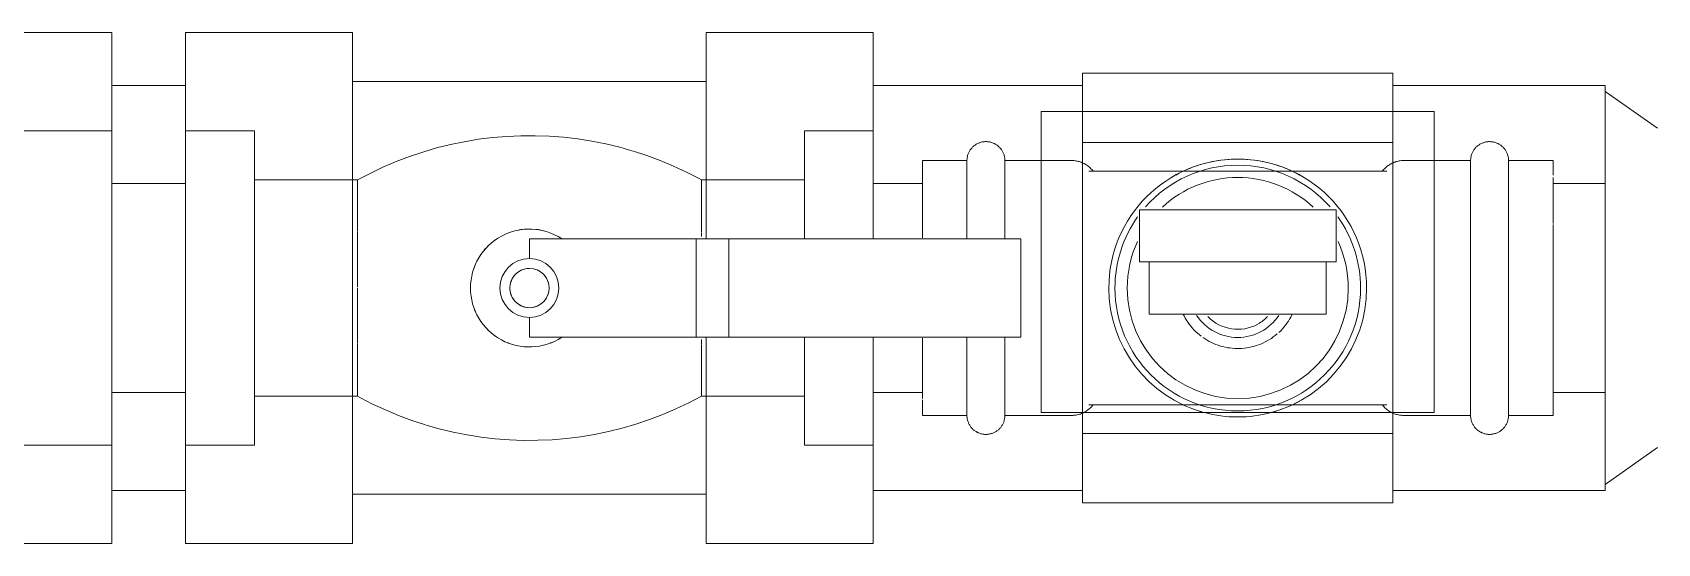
# Model space of a CAD drawing. Header units: inches. Extents: x -3299 to -2250, y -94 to 482.
# Drawn here: x -2432.06 to -2415.52, y 282.74 to 287.94 of the extents above; entities that cross this region are included whole.
import ezdxf

# ---------------------------------------------------------------- set-up
doc = ezdxf.new("R2010")
doc.units = ezdxf.units.IN
doc.header["$MEASUREMENT"] = 0
doc.layers.add('P-PIPE', color=3, linetype='Continuous', lineweight=9)

# ---------------------------------------------------------------- blocks, each defined once
blk = doc.blocks.new('Ball Valve - 2-6 Inch - 2_-V11-Copy of ROOF LEVEL')
at = {"layer": 'P-PIPE'}
for p, q in [((-2.8, 1.6), (-3.5, 1.6)), ((-3.5, -1.6), (-3.5, 1.6)), ((-3.5, 1.6), (-3.5, 1.068)), ((-2.8, 1.6), (-2.8, -1.6)), ((3.5, 1.6), (2.8, 1.6)), ((2.8, 0.503), (2.8, 1.6)), ((3.5, 1.068), (3.5, 1.6)), ((3.5, 1.6), (3.5, 0.503)), ((-1.75, 1.1), (-2.8, 1.1)), ((-1.75, 1.09), (-1.75, 1.1)), ((-1.75, 0.579), (-1.75, 1.088)), ((2.8, 1.1), (1.75, 1.1)), ((1.75, 1.088), (1.75, 1.1)), ((1.75, 0.572), (1.75, 1.084)), ((-1.75, 0.008), (-1.75, 0.572)), ((0, 0.3), (0, 0.5)), ((0, 0.5), (1.698, 0.5)), ((1.698, 0.5), (2.028, 0.5)), ((1.698, -0.5), (1.698, 0.5)), ((1.75, 0.525), (1.75, 0.564)), ((2.028, 0.5), (5, 0.5)), ((2.028, -0.5), (2.028, 0.5)), ((5, 0.5), (5, -0.5)), ((-1.75, -0.564), (-1.75, 0)), ((0, -0.5), (0, -0.3)), ((-1.75, -1.084), (-1.75, -0.572)), ((1.698, -0.5), (0, -0.5)), ((2.028, -0.5), (1.698, -0.5)), ((1.75, -0.572), (1.75, -0.525)), ((1.75, -1.088), (1.75, -0.579)), ((5, -0.5), (2.028, -0.5)), ((2.8, -1.6), (2.8, -0.503)), ((3.5, -0.503), (3.5, -1.6)), ((-3.5, -1.068), (-3.5, -1.6)), ((-2.8, -1.1), (-1.75, -1.1)), ((-1.75, -1.1), (-1.75, -1.088)), ((1.75, -1.1), (1.75, -1.09)), ((1.75, -1.1), (2.8, -1.1)), ((3.5, -1.6), (3.5, -1.068)), ((-3.5, -1.6), (-2.8, -1.6)), ((2.8, -1.6), (3.5, -1.6))]:
    blk.add_line(p, q, dxfattribs=at)
at = {"layer": 'P-PIPE', "flags": 128}
for points in [[(-1.75, 1.1), (-1.622, 1.167), (-1.491, 1.23), (-1.357, 1.287), (-1.222, 1.338), (-1.084, 1.384), (-0.945, 1.425), (-0.805, 1.46), (-0.663, 1.489), (-0.519, 1.513), (-0.376, 1.531), (-0.231, 1.543), (-0.086, 1.549), (0.059, 1.55), (0.204, 1.545), (0.348, 1.534), (0.492, 1.517), (0.635, 1.494), (0.778, 1.466), (0.919, 1.432), (1.052, 1.394)], [(1.058, 1.393), (1.196, 1.347), (1.332, 1.297), (1.466, 1.241), (1.597, 1.18), (1.726, 1.113), (1.75, 1.1)], [(-1.058, -1.393), (-1.196, -1.347), (-1.332, -1.297), (-1.466, -1.241), (-1.597, -1.18), (-1.726, -1.113), (-1.75, -1.1)], [(1.75, -1.1), (1.622, -1.167), (1.491, -1.23), (1.357, -1.287), (1.222, -1.338), (1.084, -1.384), (0.945, -1.425), (0.805, -1.46), (0.663, -1.489), (0.519, -1.513), (0.376, -1.531), (0.231, -1.543), (0.086, -1.549), (-0.059, -1.55), (-0.204, -1.545), (-0.348, -1.534), (-0.492, -1.517), (-0.635, -1.494), (-0.778, -1.466), (-0.919, -1.432), (-1.052, -1.394)]]:
    blk.add_lwpolyline(points, dxfattribs=at)
at = {"layer": 'P-PIPE'}
for radius, start, end in [(0.6, 56.9143, 180), (0.3, 360, 180), (0.2, 360, 180), (0.2, 90, 120), (0.2, 15, 75), (0.2, 135, 165), (0.6, 180, 303.0857), (0.3, 180, 360), (0.2, 180, 360), (0.2, 195, 225), (0.2, 315, 345), (0.2, 240, 300)]:
    blk.add_arc((0, 0), radius, start, end, dxfattribs=at)
for points, knots in [([(-0.125, 0.587), (-0.118, 0.588), (-0.1, 0.592), (-0.081, 0.595), (-0.07, 0.596)], [-0.56672734, -0.56672734, -0.56672734, -0.56672734, -0.55555556, -0.5370319, -0.5370319, -0.5370319, -0.5370319]), ([(0.07, 0.596), (0.082, 0.595), (0.1, 0.592), (0.118, 0.588), (0.125, 0.587)], [-0.46297698, -0.46297698, -0.46297698, -0.46297698, -0.44444444, -0.43329467, -0.43329467, -0.43329467, -0.43329467]), ([(-0.481, 0.358), (-0.474, 0.368), (-0.463, 0.382), (-0.45, 0.397), (-0.446, 0.402)], [-0.79646997, -0.79646997, -0.79646997, -0.79646997, -0.77777778, -0.76652009, -0.76652009, -0.76652009, -0.76652009]), ([(-0.57, 0.187), (-0.568, 0.193), (-0.562, 0.211), (-0.555, 0.228), (-0.551, 0.238)], [-0.89944072, -0.89944072, -0.89944072, -0.89944072, -0.88888889, -0.87024048, -0.87024048, -0.87024048, -0.87024048]), ([(-0.543, -0.255), (-0.547, -0.247), (-0.553, -0.233), (-0.559, -0.218), (-0.562, -0.212)], [-0.13898376, -0.13898376, -0.13898376, -0.13898376, -0.125, -0.11467509, -0.11467509, -0.11467509, -0.11467509]), ([(-0.205, -0.564), (-0.213, -0.561), (-0.228, -0.555), (-0.242, -0.549), (-0.248, -0.546)], [-0.38898095, -0.38898095, -0.38898095, -0.38898095, -0.375, -0.36445728, -0.36445728, -0.36445728, -0.36445728]), ([(0.248, -0.546), (0.242, -0.549), (0.228, -0.555), (0.214, -0.561), (0.206, -0.564)], [-0.63512701, -0.63512701, -0.63512701, -0.63512701, -0.625, -0.61088512, -0.61088512, -0.61088512, -0.61088512])]:
    blk.add_open_spline(points, degree=3, knots=knots, dxfattribs=at)
blk = doc.blocks.new('Pressure Gauge - 2_ Dial - 1_4_-1370509-Copy of ROOF LEVEL')
at = {"layer": 'P-PIPE'}
for p, q in [((-2420.791, 286.141), (-2420.791, 286.008)), ((-2420.791, 286.141), (-2419.791, 286.141)), ((-2419.791, 286.141), (-2418.791, 286.141)), ((-2418.791, 286.008), (-2418.791, 286.141)), ((-2420.791, 286.008), (-2420.791, 285.61)), ((-2418.791, 285.61), (-2418.791, 286.008)), ((-2419.791, 285.61), (-2420.791, 285.61)), ((-2420.691, 285.61), (-2420.691, 285.079)), ((-2418.791, 285.61), (-2419.791, 285.61)), ((-2418.891, 285.079), (-2418.891, 285.61)), ((-2419.791, 285.079), (-2420.691, 285.079)), ((-2418.891, 285.079), (-2419.791, 285.079))]:
    blk.add_line(p, q, dxfattribs=at)
blk = doc.blocks.new('Y Strainer - 0_25-4 Inch - Threaded - 2_-1369353-Copy of ROOF LEVEL')
at = {"layer": 'P-PIPE'}
for p, q in [((-2437.5, 286.944), (-2438.5, 286.944)), ((-2436.816, 286.944), (-2437.5, 286.944)), ((-2431.25, 286.944), (-2432.25, 286.944)), ((-2437.138, 286.444), (-2437.5, 286.444)), ((-2436.5, 286.444), (-2437.134, 286.444)), ((-2433.25, 286.444), (-2436.5, 286.444)), ((-2432.25, 286.444), (-2433.25, 286.444)), ((-2432.75, 286.444), (-2433.173, 286.444)), ((-2437.5, 284.244), (-2437.138, 284.244)), ((-2437.134, 284.244), (-2436.5, 284.244)), ((-2436.5, 284.244), (-2433.25, 284.244)), ((-2433.25, 284.244), (-2432.25, 284.244)), ((-2433.173, 284.244), (-2432.75, 284.244)), ((-2438.5, 283.744), (-2437.5, 283.744)), ((-2437.5, 283.744), (-2436.816, 283.744)), ((-2432.25, 283.744), (-2431.25, 283.744))]:
    blk.add_line(p, q, dxfattribs=at)
for centre, ratio, start_param, end_param in [((-2436.816, 285.344), 0.707108, 5.999672, 6.939138), ((-2438.5, 285.344), 0.000002, 5.442981, 6.283185), ((-2438.5, 285.344), 0.000002, 0, 1.570796), ((-2437.5, 285.344), 0.000002, 0, 1.570796), ((-2436.816, 285.344), 0.707108, 5.933357, 5.999671), ((-2436.816, 285.344), 0.707108, 5.473003, 5.921738), ((-2432.25, 285.344), 0.000002, 0, 1.570796), ((-2431.25, 285.344), 0.000002, 6.021386, 6.283185), ((-2431.25, 285.344), 0.000002, 0, 1.570796), ((-2431.25, 285.344), 0.000002, 5.442981, 6.021386), ((-2438.5, 285.344), 0.000002, 1.570796, 3.141593), ((-2437.5, 285.344), 0.000002, 1.570796, 3.141593), ((-2432.25, 285.344), 0.000002, 1.570796, 3.141593), ((-2431.25, 285.344), 0.000002, 1.570796, 3.141593), ((-2438.5, 285.344), 0.000002, 3.141593, 3.981797), ((-2436.816, 285.344), 0.707108, 3.425107, 3.951775), ((-2431.25, 285.344), 0.000002, 3.926991, 3.981797), ((-2431.25, 285.344), 0.000002, 3.141593, 3.926991), ((-2436.816, 285.344), 0.707108, 2.48564, 3.425106)]:
    blk.add_ellipse(centre, major_axis=(0, 1.6), ratio=ratio, start_param=start_param, end_param=end_param, dxfattribs=at)

msp = doc.modelspace()

# ---------------------------------------------------------------- linework, layer by layer
at = {"layer": 'P-PIPE'}
for p, q in [((-2431.25, 287.944), (-2433.25, 287.944)), ((-2428.8, 287.944), (-2430.5, 287.944)), ((-2430.5, 282.745), (-2430.5, 287.944)), ((-2428.8, 282.745), (-2428.8, 287.944)), ((-2423.5, 287.944), (-2425.2, 287.944)), ((-2425.2, 287.944), (-2425.2, 285.845)), ((-2423.5, 287.944), (-2423.5, 285.847)), ((-2418.211, 287.531), (-2421.371, 287.531)), ((-2430.5, 287.406), (-2431.25, 287.406)), ((-2425.2, 287.444), (-2428.8, 287.444)), ((-2421.371, 287.406), (-2423.5, 287.406)), ((-2416.05, 287.406), (-2418.211, 287.406)), ((-2415.519, 286.969), (-2416.05, 287.344)), ((-2416.05, 283.345), (-2416.05, 287.343)), ((-2421.791, 284.079), (-2421.791, 287.141)), ((-2421.791, 287.141), (-2417.791, 287.141)), ((-2417.791, 287.141), (-2417.791, 284.079)), ((-2418.211, 286.825), (-2421.371, 286.825)), ((-2421.371, 286.825), (-2421.371, 283.864)), ((-2418.211, 283.864), (-2418.211, 286.825)), ((-2422.547, 286.641), (-2423.001, 286.641)), ((-2422.161, 286.653), (-2422.161, 286.645)), ((-2422.161, 286.645), (-2422.161, 286.641)), ((-2422.161, 286.641), (-2422.161, 286.64)), ((-2421.791, 286.641), (-2422.161, 286.641)), ((-2422.161, 286.64), (-2422.161, 286.637)), ((-2421.48, 286.641), (-2421.791, 286.641)), ((-2417.791, 286.641), (-2418.102, 286.641)), ((-2417.421, 286.641), (-2417.791, 286.641)), ((-2417.035, 286.653), (-2417.035, 286.645)), ((-2417.035, 286.645), (-2417.035, 286.641)), ((-2416.581, 286.641), (-2417.035, 286.641)), ((-2417.035, 286.641), (-2417.035, 286.64)), ((-2417.035, 286.64), (-2417.035, 286.637)), ((-2420.324, 286.532), (-2421.307, 286.532)), ((-2420.028, 286.532), (-2420.324, 286.532)), ((-2419.559, 286.532), (-2420.028, 286.532)), ((-2419.259, 286.532), (-2419.559, 286.532)), ((-2418.275, 286.532), (-2419.259, 286.532)), ((-2430.5, 286.406), (-2431.25, 286.406)), ((-2431.25, 286.379), (-2431.25, 286.406)), ((-2431.25, 286.15), (-2431.25, 286.37)), ((-2423.001, 286.406), (-2423.5, 286.406)), ((-2416.05, 286.406), (-2416.581, 286.406)), ((-2431.25, 285.878), (-2431.25, 286.022)), ((-2431.25, 285.762), (-2431.25, 285.875)), ((-2431.25, 284.813), (-2431.25, 284.927)), ((-2431.25, 284.666), (-2431.25, 284.81)), ((-2425.2, 282.745), (-2425.2, 284.843)), ((-2423.5, 282.745), (-2423.5, 284.842)), ((-2431.25, 284.318), (-2431.25, 284.538)), ((-2431.25, 284.282), (-2431.25, 284.309)), ((-2431.25, 284.282), (-2430.5, 284.282)), ((-2423.5, 284.282), (-2423.001, 284.282)), ((-2421.307, 284.157), (-2420.324, 284.157)), ((-2420.324, 284.157), (-2420.023, 284.157)), ((-2420.023, 284.157), (-2419.554, 284.157)), ((-2419.554, 284.157), (-2419.259, 284.157)), ((-2419.259, 284.157), (-2418.275, 284.157)), ((-2416.581, 284.282), (-2416.05, 284.282)), ((-2423.001, 284.048), (-2422.547, 284.048)), ((-2422.547, 284.049), (-2422.547, 284.052)), ((-2422.547, 284.048), (-2422.547, 284.049)), ((-2422.547, 284.044), (-2422.547, 284.048)), ((-2422.547, 284.036), (-2422.547, 284.044)), ((-2422.161, 284.048), (-2421.48, 284.048)), ((-2417.791, 284.079), (-2421.791, 284.079)), ((-2418.102, 284.048), (-2417.421, 284.048)), ((-2417.421, 284.049), (-2417.421, 284.052)), ((-2417.421, 284.048), (-2417.421, 284.049)), ((-2417.421, 284.044), (-2417.421, 284.048)), ((-2417.421, 284.036), (-2417.421, 284.044)), ((-2417.035, 284.048), (-2416.581, 284.048)), ((-2421.371, 283.864), (-2418.211, 283.864)), ((-2416.05, 283.345), (-2415.519, 283.72)), ((-2431.25, 283.283), (-2430.5, 283.283)), ((-2428.8, 283.245), (-2425.2, 283.245)), ((-2423.5, 283.283), (-2421.371, 283.283)), ((-2421.371, 283.157), (-2418.211, 283.157)), ((-2418.211, 283.283), (-2416.05, 283.283)), ((-2433.25, 282.745), (-2431.25, 282.745)), ((-2430.5, 282.745), (-2428.8, 282.745)), ((-2425.2, 282.745), (-2423.5, 282.745))]:
    msp.add_line(p, q, dxfattribs=at)
at = {"layer": 'P-PIPE', "flags": 128}
for points in [[(-2422.547, 286.641), (-2422.547, 286.649), (-2422.546, 286.656), (-2422.546, 286.664), (-2422.545, 286.672), (-2422.543, 286.679), (-2422.542, 286.687), (-2422.54, 286.694), (-2422.537, 286.702), (-2422.535, 286.709), (-2422.532, 286.716), (-2422.529, 286.723), (-2422.525, 286.73), (-2422.522, 286.737), (-2422.518, 286.743), (-2422.513, 286.75), (-2422.509, 286.756), (-2422.504, 286.762), (-2422.499, 286.768), (-2422.494, 286.774), (-2422.489, 286.779), (-2422.483, 286.785), (-2422.477, 286.79), (-2422.471, 286.794), (-2422.465, 286.799), (-2422.458, 286.803), (-2422.452, 286.807), (-2422.445, 286.811), (-2422.438, 286.815), (-2422.431, 286.818), (-2422.424, 286.821), (-2422.417, 286.823), (-2422.409, 286.826), (-2422.402, 286.828), (-2422.394, 286.83), (-2422.387, 286.831), (-2422.379, 286.832), (-2422.372, 286.833), (-2422.364, 286.834), (-2422.356, 286.834), (-2422.348, 286.834), (-2422.341, 286.833), (-2422.333, 286.833), (-2422.325, 286.832), (-2422.318, 286.83), (-2422.31, 286.829), (-2422.303, 286.827), (-2422.295, 286.825), (-2422.288, 286.822), (-2422.281, 286.819), (-2422.274, 286.816), (-2422.267, 286.813), (-2422.26, 286.809), (-2422.253, 286.805), (-2422.247, 286.801), (-2422.24, 286.797), (-2422.234, 286.792), (-2422.228, 286.787), (-2422.223, 286.782), (-2422.217, 286.777), (-2422.212, 286.771), (-2422.207, 286.765), (-2422.202, 286.759), (-2422.197, 286.753), (-2422.193, 286.747), (-2422.189, 286.74), (-2422.185, 286.734), (-2422.181, 286.727), (-2422.178, 286.72), (-2422.175, 286.713), (-2422.172, 286.705), (-2422.17, 286.698), (-2422.168, 286.691), (-2422.166, 286.683), (-2422.164, 286.676), (-2422.163, 286.668), (-2422.162, 286.66), (-2422.161, 286.653)], [(-2417.421, 286.641), (-2417.421, 286.649), (-2417.42, 286.656), (-2417.42, 286.664), (-2417.419, 286.672), (-2417.417, 286.679), (-2417.416, 286.687), (-2417.414, 286.694), (-2417.411, 286.702), (-2417.409, 286.709), (-2417.406, 286.716), (-2417.403, 286.723), (-2417.399, 286.73), (-2417.396, 286.737), (-2417.392, 286.743), (-2417.387, 286.75), (-2417.383, 286.756), (-2417.378, 286.762), (-2417.373, 286.768), (-2417.368, 286.774), (-2417.363, 286.779), (-2417.357, 286.785), (-2417.351, 286.79), (-2417.345, 286.794), (-2417.339, 286.799), (-2417.332, 286.803), (-2417.326, 286.807), (-2417.319, 286.811), (-2417.312, 286.815), (-2417.305, 286.818), (-2417.298, 286.821), (-2417.291, 286.823), (-2417.283, 286.826), (-2417.276, 286.828), (-2417.268, 286.83), (-2417.261, 286.831), (-2417.253, 286.832), (-2417.246, 286.833), (-2417.238, 286.834), (-2417.23, 286.834), (-2417.222, 286.834), (-2417.215, 286.833), (-2417.207, 286.833), (-2417.199, 286.832), (-2417.192, 286.83), (-2417.184, 286.829), (-2417.177, 286.827), (-2417.169, 286.825), (-2417.162, 286.822), (-2417.155, 286.819), (-2417.148, 286.816), (-2417.141, 286.813), (-2417.134, 286.809), (-2417.127, 286.805), (-2417.121, 286.801), (-2417.114, 286.797), (-2417.108, 286.792), (-2417.102, 286.787), (-2417.097, 286.782), (-2417.091, 286.777), (-2417.086, 286.771), (-2417.081, 286.765), (-2417.076, 286.759), (-2417.071, 286.753), (-2417.067, 286.747), (-2417.063, 286.74), (-2417.059, 286.734), (-2417.055, 286.727), (-2417.052, 286.72), (-2417.049, 286.713), (-2417.046, 286.705), (-2417.044, 286.698), (-2417.042, 286.691), (-2417.04, 286.683), (-2417.038, 286.676), (-2417.037, 286.668), (-2417.036, 286.66), (-2417.035, 286.653)], [(-2422.547, 286.635), (-2422.547, 286.639), (-2422.547, 286.641), (-2422.547, 286.641)], [(-2422.547, 286.641), (-2422.547, 286.64), (-2422.547, 286.637)], [(-2422.547, 286.637), (-2422.547, 286.631), (-2422.547, 286.624), (-2422.547, 286.615), (-2422.547, 286.604), (-2422.547, 286.59), (-2422.547, 286.575), (-2422.547, 286.558), (-2422.547, 286.538), (-2422.547, 286.517), (-2422.547, 286.494), (-2422.547, 286.469), (-2422.547, 286.443), (-2422.547, 286.414), (-2422.547, 286.384)], [(-2422.547, 286.6), (-2422.547, 286.612), (-2422.547, 286.622), (-2422.547, 286.63), (-2422.547, 286.635)], [(-2422.161, 286.635), (-2422.161, 286.639), (-2422.161, 286.641), (-2422.161, 286.641)], [(-2422.161, 286.637), (-2422.161, 286.631), (-2422.161, 286.624), (-2422.161, 286.615), (-2422.161, 286.604)], [(-2422.161, 286.534), (-2422.161, 286.553), (-2422.161, 286.571), (-2422.161, 286.586), (-2422.161, 286.6), (-2422.161, 286.612), (-2422.161, 286.622), (-2422.161, 286.63), (-2422.161, 286.635)], [(-2421.48, 286.641), (-2421.469, 286.641), (-2421.458, 286.64), (-2421.447, 286.639), (-2421.437, 286.637), (-2421.426, 286.635), (-2421.415, 286.633), (-2421.405, 286.63), (-2421.394, 286.627), (-2421.384, 286.623), (-2421.374, 286.619), (-2421.364, 286.615), (-2421.354, 286.61), (-2421.345, 286.605), (-2421.335, 286.599), (-2421.326, 286.593), (-2421.317, 286.587), (-2421.309, 286.58), (-2421.3, 286.573), (-2421.292, 286.566), (-2421.285, 286.558), (-2421.277, 286.55), (-2421.27, 286.542), (-2421.263, 286.533), (-2421.262, 286.532)], [(-2418.23, 286.609), (-2418.22, 286.614), (-2418.21, 286.619), (-2418.2, 286.623), (-2418.19, 286.626), (-2418.179, 286.63), (-2418.169, 286.633), (-2418.158, 286.635), (-2418.147, 286.637), (-2418.137, 286.639), (-2418.126, 286.64), (-2418.115, 286.64), (-2418.104, 286.641), (-2418.102, 286.641)], [(-2417.421, 286.635), (-2417.421, 286.639), (-2417.421, 286.641), (-2417.421, 286.641)], [(-2417.421, 286.641), (-2417.421, 286.64), (-2417.421, 286.637)], [(-2417.421, 286.637), (-2417.421, 286.631), (-2417.421, 286.624), (-2417.421, 286.615), (-2417.421, 286.604), (-2417.421, 286.59), (-2417.421, 286.575), (-2417.421, 286.558), (-2417.421, 286.538), (-2417.421, 286.517), (-2417.421, 286.494), (-2417.421, 286.469), (-2417.421, 286.443), (-2417.421, 286.414), (-2417.421, 286.384)], [(-2417.421, 286.6), (-2417.421, 286.612), (-2417.421, 286.622), (-2417.421, 286.63), (-2417.421, 286.635)], [(-2417.035, 286.635), (-2417.035, 286.639), (-2417.035, 286.641), (-2417.035, 286.641)], [(-2417.035, 286.637), (-2417.035, 286.631), (-2417.035, 286.624), (-2417.035, 286.615), (-2417.035, 286.604)], [(-2417.035, 286.571), (-2417.035, 286.586), (-2417.035, 286.6), (-2417.035, 286.612), (-2417.035, 286.622), (-2417.035, 286.63), (-2417.035, 286.635)], [(-2422.161, 286.376), (-2422.161, 286.406), (-2422.161, 286.435), (-2422.161, 286.462), (-2422.161, 286.488), (-2422.161, 286.511), (-2422.161, 286.533)], [(-2418.32, 286.532), (-2418.313, 286.54), (-2418.306, 286.549), (-2418.299, 286.557), (-2418.291, 286.564), (-2418.283, 286.572), (-2418.275, 286.579), (-2418.266, 286.586), (-2418.258, 286.592), (-2418.248, 286.598), (-2418.239, 286.604), (-2418.23, 286.609)], [(-2417.035, 286.376), (-2417.035, 286.406), (-2417.035, 286.435), (-2417.035, 286.462), (-2417.035, 286.488), (-2417.035, 286.511), (-2417.035, 286.533), (-2417.035, 286.553), (-2417.035, 286.57)], [(-2422.547, 286.375), (-2422.547, 286.352), (-2422.547, 286.319), (-2422.547, 286.284), (-2422.547, 286.248), (-2422.547, 286.21), (-2422.547, 286.17), (-2422.547, 286.13), (-2422.547, 286.088), (-2422.547, 286.045), (-2422.547, 286.001), (-2422.547, 285.955), (-2422.547, 285.909), (-2422.547, 285.862), (-2422.547, 285.844)], [(-2422.161, 286.076), (-2422.161, 286.119), (-2422.161, 286.16), (-2422.161, 286.199), (-2422.161, 286.237), (-2422.161, 286.274), (-2422.161, 286.31), (-2422.161, 286.344), (-2422.161, 286.375)], [(-2417.421, 286.375), (-2417.421, 286.352), (-2417.421, 286.319), (-2417.421, 286.284), (-2417.421, 286.248), (-2417.421, 286.21), (-2417.421, 286.17), (-2417.421, 286.13), (-2417.421, 286.088), (-2417.421, 286.045), (-2417.421, 286.001), (-2417.421, 285.955), (-2417.421, 285.909), (-2417.421, 285.862), (-2417.421, 285.814), (-2417.421, 285.765), (-2417.421, 285.716), (-2417.421, 285.666), (-2417.421, 285.616), (-2417.421, 285.565), (-2417.421, 285.513), (-2417.421, 285.462), (-2417.421, 285.41), (-2417.421, 285.358), (-2417.421, 285.344)], [(-2417.035, 286.119), (-2417.035, 286.16), (-2417.035, 286.199), (-2417.035, 286.237), (-2417.035, 286.274), (-2417.035, 286.31), (-2417.035, 286.344), (-2417.035, 286.375)], [(-2422.161, 285.849), (-2422.161, 285.897), (-2422.161, 285.943), (-2422.161, 285.989), (-2422.161, 286.033), (-2422.161, 286.062)], [(-2417.035, 285.602), (-2417.035, 285.652), (-2417.035, 285.703), (-2417.035, 285.752), (-2417.035, 285.801), (-2417.035, 285.849), (-2417.035, 285.897), (-2417.035, 285.943), (-2417.035, 285.989), (-2417.035, 286.033), (-2417.035, 286.076), (-2417.035, 286.105)], [(-2417.035, 285.344), (-2417.035, 285.396), (-2417.035, 285.448), (-2417.035, 285.5), (-2417.035, 285.551), (-2417.035, 285.587)], [(-2417.421, 285.344), (-2417.421, 285.292), (-2417.421, 285.241), (-2417.421, 285.189), (-2417.421, 285.149)], [(-2417.035, 284.314), (-2417.035, 284.336), (-2417.035, 284.37), (-2417.035, 284.405), (-2417.035, 284.441), (-2417.035, 284.479), (-2417.035, 284.518), (-2417.035, 284.559), (-2417.035, 284.601), (-2417.035, 284.644), (-2417.035, 284.688), (-2417.035, 284.733), (-2417.035, 284.779), (-2417.035, 284.827), (-2417.035, 284.875), (-2417.035, 284.923), (-2417.035, 284.973), (-2417.035, 285.023), (-2417.035, 285.073), (-2417.035, 285.124), (-2417.035, 285.175), (-2417.035, 285.227), (-2417.035, 285.278), (-2417.035, 285.33), (-2417.035, 285.344)], [(-2417.421, 285.138), (-2417.421, 285.087), (-2417.421, 285.036), (-2417.421, 284.986), (-2417.421, 284.936), (-2417.421, 284.888), (-2417.421, 284.839), (-2417.421, 284.792), (-2417.421, 284.746), (-2417.421, 284.7), (-2417.421, 284.656), (-2417.421, 284.612), (-2417.421, 284.57), (-2417.421, 284.529), (-2417.421, 284.489), (-2417.421, 284.451), (-2417.421, 284.414), (-2417.421, 284.379), (-2417.421, 284.345), (-2417.421, 284.314)], [(-2420.347, 285.079), (-2420.337, 285.06), (-2420.326, 285.038), (-2420.313, 285.017), (-2420.299, 284.996)], [(-2420.299, 284.996), (-2420.285, 284.976), (-2420.27, 284.957), (-2420.254, 284.938), (-2420.238, 284.92), (-2420.22, 284.902), (-2420.202, 284.886)], [(-2419.321, 284.947), (-2419.305, 284.966), (-2419.29, 284.986), (-2419.276, 285.006), (-2419.263, 285.027), (-2419.251, 285.048), (-2419.24, 285.07)], [(-2422.547, 284.839), (-2422.547, 284.792), (-2422.547, 284.746), (-2422.547, 284.7), (-2422.547, 284.656), (-2422.547, 284.612), (-2422.547, 284.57), (-2422.547, 284.529), (-2422.547, 284.489), (-2422.547, 284.451), (-2422.547, 284.414), (-2422.547, 284.379), (-2422.547, 284.345), (-2422.547, 284.314)], [(-2422.161, 284.314), (-2422.161, 284.336), (-2422.161, 284.37), (-2422.161, 284.405), (-2422.161, 284.441), (-2422.161, 284.479), (-2422.161, 284.518), (-2422.161, 284.559), (-2422.161, 284.601), (-2422.161, 284.644), (-2422.161, 284.688), (-2422.161, 284.733), (-2422.161, 284.779), (-2422.161, 284.827), (-2422.161, 284.844)], [(-2420.202, 284.886), (-2420.184, 284.87), (-2420.164, 284.854)], [(-2420.144, 284.84), (-2420.124, 284.826), (-2420.103, 284.813), (-2420.081, 284.801), (-2420.059, 284.79), (-2420.037, 284.78), (-2420.014, 284.77), (-2419.991, 284.762), (-2419.968, 284.754), (-2419.944, 284.748), (-2419.92, 284.742), (-2419.896, 284.737), (-2419.871, 284.734), (-2419.847, 284.731), (-2419.822, 284.729), (-2419.798, 284.728), (-2419.773, 284.729)], [(-2419.65, 284.745), (-2419.627, 284.75), (-2419.604, 284.758), (-2419.58, 284.765), (-2419.557, 284.774), (-2419.535, 284.784), (-2419.513, 284.795), (-2419.491, 284.806), (-2419.469, 284.819), (-2419.449, 284.832), (-2419.429, 284.846), (-2419.409, 284.861), (-2419.39, 284.877)], [(-2419.372, 284.893), (-2419.354, 284.91), (-2419.337, 284.928), (-2419.321, 284.947)], [(-2419.773, 284.729), (-2419.748, 284.73), (-2419.724, 284.732), (-2419.699, 284.735), (-2419.675, 284.739), (-2419.651, 284.744)], [(-2422.547, 284.313), (-2422.547, 284.282), (-2422.547, 284.253), (-2422.547, 284.226), (-2422.547, 284.201), (-2422.547, 284.177), (-2422.547, 284.156), (-2422.547, 284.136)], [(-2422.161, 284.052), (-2422.161, 284.057), (-2422.161, 284.064), (-2422.161, 284.074), (-2422.161, 284.085), (-2422.161, 284.098), (-2422.161, 284.114), (-2422.161, 284.131), (-2422.161, 284.15), (-2422.161, 284.171), (-2422.161, 284.194), (-2422.161, 284.219), (-2422.161, 284.246), (-2422.161, 284.274), (-2422.161, 284.304)], [(-2417.421, 284.313), (-2417.421, 284.282), (-2417.421, 284.253), (-2417.421, 284.226), (-2417.421, 284.201), (-2417.421, 284.177), (-2417.421, 284.157)], [(-2417.035, 284.052), (-2417.035, 284.057), (-2417.035, 284.064), (-2417.035, 284.074), (-2417.035, 284.085), (-2417.035, 284.098), (-2417.035, 284.114), (-2417.035, 284.131), (-2417.035, 284.15), (-2417.035, 284.171), (-2417.035, 284.194), (-2417.035, 284.219), (-2417.035, 284.246), (-2417.035, 284.274), (-2417.035, 284.304)], [(-2421.262, 284.157), (-2421.269, 284.148), (-2421.276, 284.14), (-2421.283, 284.132), (-2421.291, 284.124), (-2421.299, 284.117), (-2421.307, 284.11), (-2421.316, 284.103), (-2421.325, 284.097), (-2421.334, 284.09), (-2421.343, 284.085), (-2421.352, 284.08)], [(-2418.282, 284.115), (-2418.29, 284.123), (-2418.298, 284.13), (-2418.305, 284.138), (-2418.312, 284.147), (-2418.319, 284.155), (-2418.32, 284.157)], [(-2417.421, 284.156), (-2417.421, 284.136), (-2417.421, 284.118), (-2417.421, 284.102), (-2417.421, 284.088), (-2417.421, 284.076), (-2417.421, 284.067), (-2417.421, 284.059), (-2417.421, 284.053)], [(-2422.547, 284.118), (-2422.547, 284.102), (-2422.547, 284.088), (-2422.547, 284.076), (-2422.547, 284.067), (-2422.547, 284.059), (-2422.547, 284.053)], [(-2422.547, 284.052), (-2422.547, 284.057), (-2422.547, 284.064), (-2422.547, 284.074), (-2422.547, 284.085)], [(-2422.547, 284.053), (-2422.547, 284.049), (-2422.547, 284.048), (-2422.547, 284.048)], [(-2422.161, 284.048), (-2422.161, 284.04), (-2422.162, 284.032), (-2422.162, 284.025), (-2422.164, 284.017), (-2422.165, 284.009), (-2422.167, 284.002), (-2422.169, 283.994), (-2422.171, 283.987), (-2422.173, 283.98), (-2422.176, 283.973), (-2422.179, 283.966), (-2422.183, 283.959), (-2422.187, 283.952), (-2422.191, 283.945), (-2422.195, 283.939), (-2422.199, 283.933), (-2422.204, 283.926), (-2422.209, 283.921), (-2422.214, 283.915), (-2422.22, 283.909), (-2422.225, 283.904), (-2422.231, 283.899), (-2422.237, 283.894), (-2422.243, 283.89), (-2422.25, 283.885), (-2422.256, 283.881), (-2422.263, 283.878), (-2422.27, 283.874), (-2422.277, 283.871), (-2422.284, 283.868), (-2422.291, 283.865), (-2422.299, 283.863), (-2422.306, 283.861), (-2422.314, 283.859), (-2422.321, 283.858), (-2422.329, 283.856), (-2422.337, 283.856), (-2422.344, 283.855), (-2422.352, 283.855), (-2422.36, 283.855), (-2422.367, 283.855), (-2422.375, 283.856), (-2422.383, 283.857), (-2422.39, 283.858), (-2422.398, 283.86), (-2422.405, 283.862), (-2422.413, 283.864), (-2422.42, 283.866), (-2422.427, 283.869), (-2422.434, 283.872), (-2422.441, 283.876), (-2422.448, 283.879), (-2422.455, 283.883), (-2422.461, 283.887), (-2422.468, 283.892), (-2422.474, 283.896), (-2422.48, 283.901), (-2422.486, 283.906), (-2422.491, 283.912), (-2422.496, 283.917), (-2422.501, 283.923), (-2422.506, 283.929), (-2422.511, 283.935), (-2422.515, 283.942), (-2422.519, 283.948), (-2422.523, 283.955), (-2422.527, 283.962), (-2422.53, 283.969), (-2422.533, 283.976), (-2422.536, 283.983), (-2422.538, 283.99), (-2422.54, 283.998), (-2422.542, 284.005), (-2422.544, 284.013), (-2422.545, 284.021), (-2422.546, 284.028), (-2422.547, 284.036)], [(-2422.161, 284.088), (-2422.161, 284.076), (-2422.161, 284.067), (-2422.161, 284.059), (-2422.161, 284.053)], [(-2422.161, 284.053), (-2422.161, 284.049), (-2422.161, 284.048), (-2422.161, 284.048)], [(-2422.161, 284.048), (-2422.161, 284.049), (-2422.161, 284.052)], [(-2421.352, 284.08), (-2421.362, 284.075), (-2421.372, 284.07), (-2421.382, 284.066), (-2421.392, 284.062), (-2421.403, 284.059), (-2421.413, 284.056), (-2421.424, 284.054), (-2421.435, 284.052), (-2421.445, 284.05), (-2421.456, 284.049), (-2421.467, 284.048), (-2421.478, 284.048), (-2421.48, 284.048)], [(-2418.228, 284.079), (-2418.237, 284.084), (-2418.247, 284.089), (-2418.256, 284.095), (-2418.265, 284.102), (-2418.273, 284.108), (-2418.282, 284.115)], [(-2418.102, 284.048), (-2418.113, 284.048), (-2418.124, 284.049), (-2418.135, 284.05), (-2418.145, 284.051), (-2418.156, 284.053), (-2418.167, 284.056), (-2418.177, 284.058), (-2418.188, 284.062), (-2418.198, 284.065), (-2418.208, 284.069), (-2418.218, 284.074), (-2418.228, 284.079)], [(-2417.421, 284.052), (-2417.421, 284.057), (-2417.421, 284.064), (-2417.421, 284.074), (-2417.421, 284.085)], [(-2417.421, 284.053), (-2417.421, 284.049), (-2417.421, 284.048), (-2417.421, 284.048)], [(-2417.035, 284.048), (-2417.035, 284.04), (-2417.036, 284.032), (-2417.036, 284.025), (-2417.038, 284.017), (-2417.039, 284.009), (-2417.041, 284.002), (-2417.043, 283.994), (-2417.045, 283.987), (-2417.047, 283.98), (-2417.05, 283.973), (-2417.053, 283.966), (-2417.057, 283.959), (-2417.061, 283.952), (-2417.065, 283.945), (-2417.069, 283.939), (-2417.073, 283.933), (-2417.078, 283.926), (-2417.083, 283.921), (-2417.088, 283.915), (-2417.094, 283.909), (-2417.099, 283.904), (-2417.105, 283.899), (-2417.111, 283.894), (-2417.117, 283.89), (-2417.124, 283.885), (-2417.13, 283.881), (-2417.137, 283.878), (-2417.144, 283.874), (-2417.151, 283.871), (-2417.158, 283.868), (-2417.165, 283.865), (-2417.173, 283.863), (-2417.18, 283.861), (-2417.188, 283.859), (-2417.195, 283.858), (-2417.203, 283.856), (-2417.211, 283.856), (-2417.218, 283.855), (-2417.226, 283.855), (-2417.234, 283.855), (-2417.241, 283.855), (-2417.249, 283.856), (-2417.257, 283.857), (-2417.264, 283.858), (-2417.272, 283.86), (-2417.279, 283.862), (-2417.287, 283.864), (-2417.294, 283.866), (-2417.301, 283.869), (-2417.308, 283.872), (-2417.315, 283.876), (-2417.322, 283.879), (-2417.329, 283.883), (-2417.335, 283.887), (-2417.342, 283.892), (-2417.348, 283.896), (-2417.354, 283.901), (-2417.36, 283.906), (-2417.365, 283.912), (-2417.37, 283.917), (-2417.375, 283.923), (-2417.38, 283.929), (-2417.385, 283.935), (-2417.389, 283.942), (-2417.393, 283.948), (-2417.397, 283.955), (-2417.401, 283.962), (-2417.404, 283.969), (-2417.407, 283.976), (-2417.41, 283.983), (-2417.412, 283.99), (-2417.414, 283.998), (-2417.416, 284.005), (-2417.418, 284.013), (-2417.419, 284.021), (-2417.42, 284.028), (-2417.421, 284.036)], [(-2417.035, 284.088), (-2417.035, 284.076), (-2417.035, 284.067), (-2417.035, 284.059), (-2417.035, 284.053)], [(-2417.035, 284.053), (-2417.035, 284.049), (-2417.035, 284.048), (-2417.035, 284.048)], [(-2417.035, 284.048), (-2417.035, 284.049), (-2417.035, 284.052)]]:
    msp.add_lwpolyline(points, dxfattribs=at)
at = {"layer": 'P-PIPE'}
for radius, start, end in [(1.312, 90, 180), (1.312, 90.0002, 105), (1.312, 75.0002, 90), (1.312, 0, 90), (1.25, 90, 138.7136), (1.125, 90, 132.904), (1.312, 105.0002, 118.7727), (1.25, 41.2864, 90), (1.125, 47.096, 90), (1.312, 61.2273, 75), (1.25, 144.6087, 180), (1.25, 360, 35.3898), (1.125, 155.1882, 180), (1.125, 360, 24.8073), (1.312, 180, 254.7521), (1.25, 180, 270), (1.125, 180, 270), (1.25, 270, 0), (1.125, 270, 0), (1.312, 285.2479, 0), (0.503, 213.6069, 326.3931), (0.42, 223.8168, 299.0692), (0.42, 300, 316.1832), (1.312, 241.2273, 254.7521), (1.312, 285.2479, 298.7727), (1.312, 255, 269.9998), (1.312, 255, 270), (1.312, 270, 284.9998), (1.312, 270, 285)]:
    msp.add_arc((-2419.791, 285.344), radius, start, end, dxfattribs=at)
for centre, major_axis, ratio, start_param, end_param in [((-2431.25, 285.344), (0, 2.6), 0.000002, 0, 1.570796), ((-2431.25, 285.344), (0, 2.6), 0.000002, 5.63936, 6.283185), ((-2421.371, 285.344), (0, 2.187), 0.000006, 5.67853, 6.283185), ((-2421.371, 285.344), (0, 2.187), 0.000006, 0, 0.32288), ((-2418.211, 285.344), (0, 2.187), 0.000006, 0, 0.32288), ((-2418.211, 285.344), (0, 2.187), 0.000006, 5.67853, 6.283185), ((-2431.25, 285.344), (0, 2.6), 0.000002, 5.497787, 5.63936), ((-2431.25, 285.344), (0, 2.062), 0.000002, 0, 1.570796), ((-2431.25, 285.344), (0, 2.062), 0.000002, 5.611439, 6.283185), ((-2430.5, 285.344), (0, 2.062), 0.000002, 5.611439, 6.283185), ((-2430.5, 285.344), (0, 2.062), 0.000002, 0, 1.570796), ((-2423.5, 285.344), (0, 2.062), 0.000011, 4.957712, 6.283185), ((-2423.5, 285.344), (0, 2.062), 0.000011, 0, 0.671746), ((-2421.371, 285.344), (0, 2.187), 0.000006, 0.32288, 0.393683), ((-2421.371, 285.344), (0, 2.062), 0.000011, 0, 0.220221), ((-2421.371, 285.344), (0, 2.062), 0.000011, 6.062965, 6.283185), ((-2421.371, 285.344), (0, 2.187), 0.000006, 0.407051, 0.597121), ((-2421.371, 285.344), (0, 2.062), 0.000011, 0.261799, 0.509518), ((-2421.371, 285.344), (0, 2.062), 0.000011, 5.773667, 6.021386), ((-2418.211, 285.344), (0, 2.187), 0.000006, 0.32288, 0.393683), ((-2418.211, 285.344), (0, 2.062), 0.000006, 6.062965, 6.283185), ((-2418.211, 285.344), (0, 2.062), 0.000006, 0, 0.220221), ((-2418.211, 285.344), (0, 2.187), 0.000006, 0.407051, 0.597121), ((-2418.211, 285.344), (0, 2.062), 0.000006, 5.773667, 6.021386), ((-2418.211, 285.344), (0, 2.062), 0.000006, 0.261799, 0.509518), ((-2416.05, 285.344), (0, 2.062), 0.000006, 0, 0.231063), ((-2416.05, 285.344), (0, 2.062), 0.000006, 4.712389, 6.283185), ((-2416.05, 285.344), (0, 2.062), 0.000006, 0.261799, 1.028067), ((-2431.25, 285.344), (0, 2.6), 0.000002, 5.381963, 5.497787), ((-2421.371, 285.344), (0, 2.187), 0.000006, 5.455844, 5.67853), ((-2421.371, 285.344), (0, 2.187), 0.000006, 0.610001, 0.945129), ((-2421.371, 285.344), (0, 2.062), 0.000011, 0.528412, 0.900437), ((-2421.371, 285.344), (0, 2.062), 0.000011, 5.497787, 5.754774), ((-2418.211, 285.344), (0, 2.187), 0.000006, 5.455844, 5.67853), ((-2418.211, 285.344), (0, 2.187), 0.000006, 0.610001, 0.946253), ((-2418.211, 285.344), (0, 2.062), 0.000006, 5.376145, 5.754774), ((-2418.211, 285.344), (0, 2.062), 0.000006, 0.528412, 0.901632), ((-2431.25, 285.344), (0, 2.6), 0.000002, 5.136692, 5.381963), ((-2431.25, 285.344), (0, 2.062), 0.000002, 5.497787, 5.611439), ((-2430.5, 285.344), (0, 2.062), 0.000002, 5.255118, 5.611439), ((-2423.5, 285.344), (0, 2.062), 0.000011, 0.671746, 1.028067), ((-2431.25, 285.344), (0, 2.062), 0.000002, 5.255118, 5.497787), ((-2421.371, 285.344), (0, 2.062), 0.000011, 5.376144, 5.497787), ((-2423.001, 285.344), (0, 1.296), 0.000006, 5.116245, 6.283185), ((-2422.547, 285.344), (0, 1.297), 0.000006, 5.116245, 6.283185), ((-2422.161, 285.344), (0, 1.297), 0.000006, 5.116245, 6.283185), ((-2417.421, 285.344), (0, 1.296), 0.000006, 4.712389, 6.283185), ((-2417.035, 285.344), (0, 1.297), 0.000006, 4.712389, 6.283185), ((-2416.581, 285.344), (0, 1.297), 0.000006, 5.79847, 6.283185), ((-2421.371, 285.344), (0, 2.062), 0.000011, 4.712389, 5.376145), ((-2418.211, 285.344), (0, 2.062), 0.000006, 4.712389, 5.376145), ((-2416.581, 285.344), (0, 1.297), 0.000006, 5.244253, 5.759587), ((-2416.05, 285.344), (0, 2.062), 0.000006, 1.028067, 1.047198), ((-2416.581, 285.344), (0, 1.296), 0.000006, 4.712389, 5.235988), ((-2431.25, 285.344), (0, 2.6), 0.000002, 1.570796, 3.141593), ((-2431.25, 285.344), (0, 2.062), 0.000002, 1.570796, 3.141593), ((-2430.5, 285.344), (0, 2.062), 0.000002, 1.570796, 3.141593), ((-2421.371, 285.344), (0, 2.062), 0.000011, 3.670004, 4.712389), ((-2418.211, 285.344), (0, 2.062), 0.000006, 3.670004, 4.712389), ((-2417.421, 285.344), (0, 1.296), 0.000006, 3.141593, 4.712389), ((-2417.035, 285.344), (0, 1.297), 0.000006, 3.141593, 4.712389), ((-2416.581, 285.344), (0, 1.296), 0.000006, 3.141593, 4.712389), ((-2416.05, 285.344), (0, 2.062), 0.000006, 3.141593, 4.712389), ((-2423.5, 285.344), (0, 2.062), 0.000011, 3.141593, 4.467066), ((-2423.001, 285.344), (0, 1.296), 0.000006, 4.18879, 4.308533), ((-2422.547, 285.344), (0, 1.297), 0.000006, 3.141593, 4.308533), ((-2422.161, 285.344), (0, 1.296), 0.000006, 3.141593, 4.308533), ((-2423.001, 285.344), (0, 1.297), 0.000006, 3.665191, 4.186747), ((-2416.05, 285.344), (0, 2.062), 0.000006, 2.094395, 2.113526), ((-2431.25, 285.344), (0, 2.062), 0.000002, 3.926991, 4.16966), ((-2431.25, 285.344), (0, 2.6), 0.000002, 4.042815, 4.288086), ((-2430.5, 285.344), (0, 2.062), 0.000002, 3.813339, 4.16966), ((-2423.5, 285.344), (0, 2.062), 0.000011, 2.113526, 2.469846), ((-2423.001, 285.344), (0, 1.296), 0.000006, 3.141593, 3.640907), ((-2416.05, 285.344), (0, 2.062), 0.000006, 2.113526, 2.879793), ((-2421.371, 285.344), (0, 2.062), 0.000011, 2.239974, 2.613181), ((-2421.371, 285.344), (0, 2.187), 0.000006, 2.19535, 2.531592), ((-2418.211, 285.344), (0, 2.062), 0.000006, 2.241145, 2.613181), ((-2418.211, 285.344), (0, 2.187), 0.000006, 2.196456, 2.531592), ((-2431.25, 285.344), (0, 2.062), 0.000002, 3.813339, 3.926991), ((-2421.371, 285.344), (0, 2.187), 0.000006, 3.141593, 3.968934), ((-2418.211, 285.344), (0, 2.187), 0.000006, 3.141593, 3.968934), ((-2431.25, 285.344), (0, 2.6), 0.000002, 3.785418, 4.042815), ((-2431.25, 285.344), (0, 2.062), 0.000002, 3.665191, 3.813339), ((-2430.5, 285.344), (0, 2.062), 0.000002, 3.141593, 3.813339), ((-2423.5, 285.344), (0, 2.062), 0.000011, 2.469846, 3.141593), ((-2431.25, 285.344), (0, 2.062), 0.000002, 3.403392, 3.665191), ((-2421.371, 285.344), (0, 2.062), 0.000011, 2.617994, 2.879793), ((-2421.371, 285.344), (0, 2.062), 0.000011, 3.403392, 3.665191), ((-2421.371, 285.344), (0, 2.187), 0.000006, 2.536129, 2.734542), ((-2418.211, 285.344), (0, 2.062), 0.000006, 3.403392, 3.665191), ((-2418.211, 285.344), (0, 2.062), 0.000006, 2.617994, 2.879793), ((-2418.211, 285.344), (0, 2.187), 0.000006, 2.536129, 2.734542), ((-2431.25, 285.344), (0, 2.062), 0.000002, 3.141593, 3.403392), ((-2421.371, 285.344), (0, 2.062), 0.000011, 2.921372, 3.141593), ((-2421.371, 285.344), (0, 2.062), 0.000011, 3.141593, 3.361813), ((-2421.371, 285.344), (0, 2.187), 0.000006, 2.74791, 2.818713), ((-2418.211, 285.344), (0, 2.062), 0.000006, 3.141593, 3.361813), ((-2418.211, 285.344), (0, 2.062), 0.000006, 2.921372, 3.141593), ((-2418.211, 285.344), (0, 2.187), 0.000006, 2.74791, 2.818713), ((-2416.05, 285.344), (0, 2.062), 0.000006, 2.91053, 3.141593), ((-2431.25, 285.344), (0, 2.6), 0.000002, 3.141593, 3.785418), ((-2421.371, 285.344), (0, 2.187), 0.000006, 2.818713, 3.141593), ((-2418.211, 285.344), (0, 2.187), 0.000006, 2.818713, 3.141593)]:
    msp.add_ellipse(centre, major_axis=major_axis, ratio=ratio, start_param=start_param, end_param=end_param, dxfattribs=at)

# ---------------------------------------------------------------- block references
for name, p in [('Y Strainer - 0_25-4 Inch - Threaded - 2_-1369353-Copy of ROOF LEVEL', (0, 0)), ('Ball Valve - 2-6 Inch - 2_-V11-Copy of ROOF LEVEL', (-2427, 285.344)), ('Pressure Gauge - 2_ Dial - 1_4_-1370509-Copy of ROOF LEVEL', (0, 0))]:
    msp.add_blockref(name, p, dxfattribs=at)

doc.saveas('drawing.dxf')
